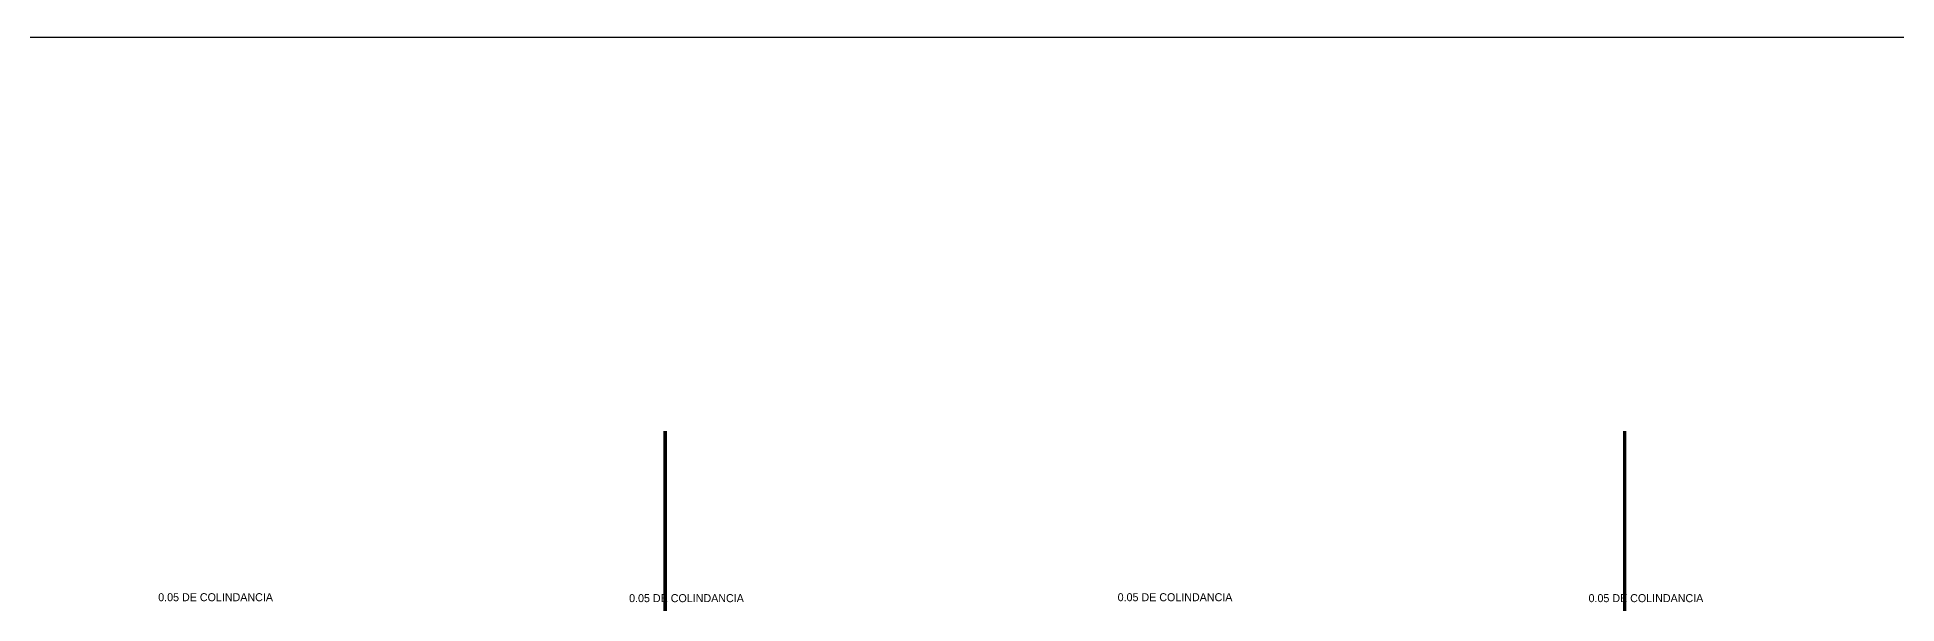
# Model space of a CAD drawing. Header units: metres. Extents: x -58 to 722, y -1100 to 345.
# Drawn here: x -1.84 to 24.19, y 15.17 to 23.1 of the extents above; entities that cross this region are included whole.
import ezdxf

# ---------------------------------------------------------------- set-up
doc = ezdxf.new("R2010")
doc.units = ezdxf.units.M
doc.header["$MEASUREMENT"] = 0
doc.linetypes.add('CENTER2', pattern=[1.125, 0.75, -0.125, 0.125, -0.125])
for name, color, linetype in [('FSR_ARQ_010MUROBAJO', 33, 'Continuous'), ('FSR_ARQ_014TEXTOS', 142, 'Continuous'), ('FSR_ARQ_024LINEACORTE', 10, 'Continuous')]:
    doc.layers.add(name, color=color, linetype=linetype)
doc.styles.add('ESPACIOS', font='GOTHIC.TTF')

msp = doc.modelspace()

# ---------------------------------------------------------------- linework, layer by layer
at = {"layer": 'FSR_ARQ_010MUROBAJO', "color": 1, "ltscale": 0.005}
msp.add_lwpolyline([(-21.703, 23.098), (59.256, 23.098), (59.256, -25.751), (-21.703, -25.751)], close=True, dxfattribs=at)
at = {"layer": 'FSR_ARQ_024LINEACORTE', "linetype": 'CENTER2', "const_width": 0.05}
for points in [[(6.949, 17.588), (6.949, -1.829)], [(20.38, 17.588), (20.38, -1.829)]]:
    msp.add_lwpolyline(points, dxfattribs=at)

# ---------------------------------------------------------------- texts
at = {"layer": 'FSR_ARQ_014TEXTOS', "char_height": 0.112, "attachment_point": 7, "style": 'ESPACIOS'}
for insert in [(-0.148, 15.206), (6.444, 15.193), (13.283, 15.206), (19.875, 15.193)]:
    msp.add_mtext_dynamic_manual_height_columns('0.05 DE COLINDANCIA', width=3.09515, gutter_width=0.525, heights=[0], dxfattribs=dict(at, insert=insert))

doc.saveas('drawing.dxf')
